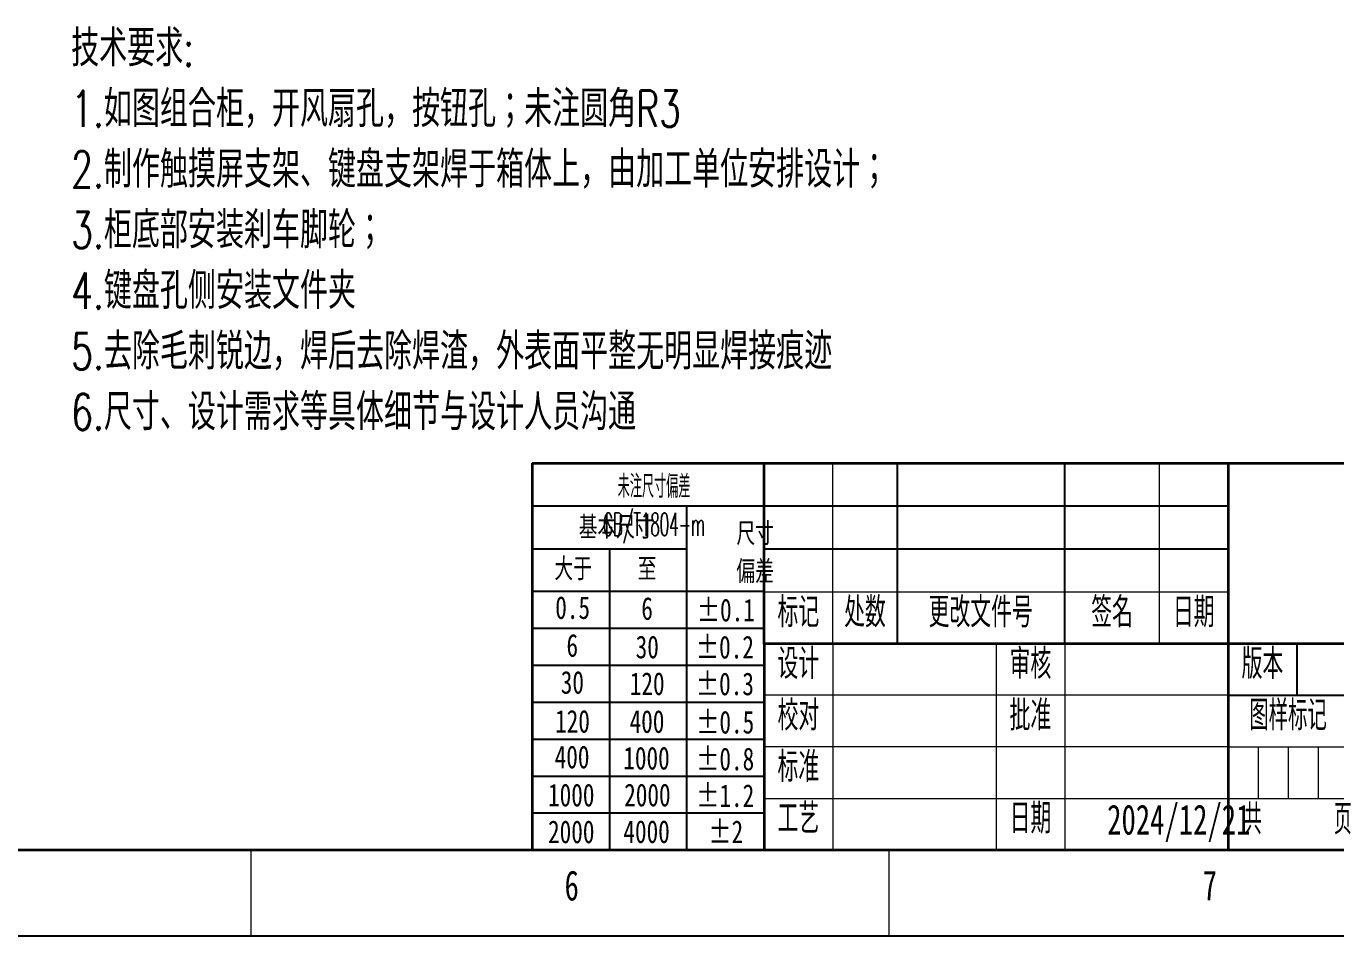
# Model space of a CAD drawing. Header units: millimetres. Extents: x 0 to 4752, y 0 to 3360.
# Drawn here: x 2761 to 3980, y 0 to 847 of the extents above; entities that cross this region are included whole.
import ezdxf

# ---------------------------------------------------------------- set-up
doc = ezdxf.new("R2010")
doc.units = ezdxf.units.MM
doc.header["$LTSCALE"] = 8
doc.linetypes.add('CENTERX2', pattern=[20.32, 12.7, -2.54, 2.54, -2.54])
doc.layers.add('图框线', color=5, linetype='Continuous', lineweight=35)
doc.layers.add('轮廓线', color=7, linetype='Continuous', lineweight=35)
doc.layers.add('细线', color=5, linetype='Continuous')
doc.styles.add('SLDTEXTSTYLE11', font='TXT', dxfattribs={"width": 0.63, "bigfont": 'bigfont'})
doc.styles.add('SLDTEXTSTYLE13', font='TXT', dxfattribs={"width": 0.537143, "bigfont": 'bigfont'})
doc.styles.add('SLDTEXTSTYLE14', font='TXT', dxfattribs={"width": 0.586638, "bigfont": 'bigfont'})
doc.styles.add('SLDTEXTSTYLE17', font='TXT', dxfattribs={"width": 0.75, "bigfont": 'bigfont'})
doc.styles.add('SLDTEXTSTYLE18', font='TXT', dxfattribs={"width": 0.75})
doc.styles.add('SLDTEXTSTYLE19', font='TXT', dxfattribs={"width": 0.48444, "bigfont": 'bigfont'})
doc.styles.add('SLDTEXTSTYLE3', font='TXT', dxfattribs={"width": 0.7, "bigfont": 'bigfont'})
doc.styles.add('SLDTEXTSTYLE4', font='TXT', dxfattribs={"width": 0.7})

msp = doc.modelspace()

# ---------------------------------------------------------------- linework, layer by layer
at = {"color": 5, "linetype": 'Continuous', "lineweight": 18, "true_color": 0x0000ff}
for p, q in [((3512, 272), (3512, 440)), ((3816, 272), (3816, 440)), ((3880, 320), (3448, 320)), ((3512, 272), (3512, 80)), ((3664, 272), (3664, 80)), ((3728, 272), (3728, 80)), ((3880, 224), (3448, 224)), ((3880, 176), (3448, 176)), ((3880, 176), (4192, 176)), ((3908, 128), (3908, 176)), ((3936, 128), (3936, 176)), ((3964, 128), (3964, 176)), ((3448, 128), (4192, 128)), ((2970, 80), (2970, 0)), ((2970, 80), (2970, 0)), ((2970, 80), (2970, 0)), ((3564, 80), (3564, 0)), ((3564, 80), (3564, 0))]:
    msp.add_line(p, q, dxfattribs=at)
at = {"color": 5, "linetype": 'CENTERX2', "lineweight": 18, "true_color": 0x0000ff}
msp.add_line((2376, 80), (2970, 80), dxfattribs=at)
at = {"layer": '图框线'}
for p, q in [((3232, 440), (3232, 80)), ((3232, 440), (4672, 440)), ((200, 80), (4672, 80))]:
    msp.add_line(p, q, dxfattribs=at)
at = {"layer": '细线'}
for p, q in [((3572, 272), (3572, 440)), ((3728, 272), (3728, 440)), ((3448, 400), (3232, 400)), ((3376, 80), (3376, 400)), ((3880, 400), (3448, 400)), ((3376, 360), (3232, 360)), ((3304, 360), (3304, 80)), ((3880, 360), (3448, 360)), ((3232, 320.8), (3448, 320.8)), ((3232, 286.4), (3448, 286.4)), ((3944, 224), (3944, 272)), ((3232, 252), (3448, 252)), ((3880, 224), (4192, 224)), ((3232, 217.6), (3448, 217.6)), ((3232, 183.2), (3448, 183.2)), ((3232, 148.8), (3448, 148.8)), ((3232, 114.4), (3448, 114.4)), ((0, 0), (4752, 0))]:
    msp.add_line(p, q, dxfattribs=at)
at = {"layer": '轮廓线'}
for p, q in [((3448, 272), (3448, 440)), ((3880, 440), (3880, 80)), ((3880, 272), (3448, 272)), ((3448, 272), (3448, 80)), ((4192, 272), (3880, 272))]:
    msp.add_line(p, q, dxfattribs=at)

# ---------------------------------------------------------------- texts
at = {"color": 7, "linetype": 'Continuous', "lineweight": 0}
for s, insert, char_height, attachment_point, style in [('技术要求:^J1.如图组合柜，开风扇孔，按钮孔；未注圆角R3^J2.制作触摸屏支架、键盘支架焊于箱体上，由加工单位安排设计；^J3.柜底部安装刹车脚轮；^J4.键盘孔侧安装文件夹^J5.去除毛刺锐边，焊后去除焊渣，外表面平整无明显焊接痕迹^J6.尺寸、设计需求等具体细节与设计人员沟通', (2802.847029, 843.471465), 33.866666667, 1, 'SLDTEXTSTYLE3'), ('未注尺寸偏差^JGB/T1804-m', (3345.497714, 429.023316), 21.16666667, 2, 'SLDTEXTSTYLE19'), ('基本尺寸', (3310.237825, 390.938206), 21.1666667, 2, 'SLDTEXTSTYLE17'), ('尺寸^J偏差', (3439.60112, 384.941206), 21.1666667, 2, 'SLDTEXTSTYLE17'), ('大于', (3270.142412, 352.152146), 21.1666667, 2, 'SLDTEXTSTYLE17'), ('至', (3338.978525, 351.952787), 21.166667, 2, 'SLDTEXTSTYLE17'), ('0.5', (3269.695616, 316.234068), 21.1666667, 2, 'SLDTEXTSTYLE18'), ('6', (3338.985874, 315.392096), 21.166667, 2, 'SLDTEXTSTYLE18'), ('±0.1', (3412.301391, 313.93454), 21.1666667, 2, 'SLDTEXTSTYLE18'), ('6', (3269.35597, 281.01915), 21.166667, 2, 'SLDTEXTSTYLE18'), ('±0.2', (3411.437693, 279.404323), 21.1666667, 2, 'SLDTEXTSTYLE18'), ('30', (3339.111272, 279.562539), 21.1666667, 2, 'SLDTEXTSTYLE18'), ('30', (3269.414473, 246.585584), 21.1666667, 2, 'SLDTEXTSTYLE18'), ('120', (3339.094227, 245.38609), 21.1666667, 2, 'SLDTEXTSTYLE18'), ('±0.3', (3411.437693, 245.189998), 21.1666667, 2, 'SLDTEXTSTYLE18'), ('120', (3269.527649, 210.330172), 21.1666667, 2, 'SLDTEXTSTYLE18'), ('400', (3338.898135, 210.13408), 21.1666667, 2, 'SLDTEXTSTYLE18'), ('±0.5', (3411.718173, 209.522863), 21.1666667, 2, 'SLDTEXTSTYLE18'), ('400', (3269.135464, 177.150028), 21.1666667, 2, 'SLDTEXTSTYLE18'), ('1000', (3338.438822, 176.035208), 21.1666667, 2, 'SLDTEXTSTYLE18'), ('±0.8', (3411.718173, 175.257287), 21.1666667, 2, 'SLDTEXTSTYLE18'), ('1000', (3268.379049, 141.670515), 21.1666667, 2, 'SLDTEXTSTYLE18'), ('2000', (3339.282881, 141.733493), 21.1666667, 2, 'SLDTEXTSTYLE18'), ('±1.2', (3411.718173, 141.122276), 21.1666667, 2, 'SLDTEXTSTYLE18'), ('2024/12/21', (3833.944444, 122.213944), 28, 2, 'SLDTEXTSTYLE4'), ('2000', (3268.379049, 107.440938), 21.1666667, 2, 'SLDTEXTSTYLE18'), ('4000', (3338.513005, 107.612931), 21.1666667, 2, 'SLDTEXTSTYLE18'), ('±2', (3412.193442, 107.440938), 21.1666667, 2, 'SLDTEXTSTYLE18')]:
    msp.add_mtext(s, dxfattribs=dict(at, insert=insert, char_height=char_height, attachment_point=attachment_point, style=style))
at = {"color": 3, "linetype": 'Continuous', "lineweight": 0, "true_color": 0x00ff00, "char_height": 28}
for s, insert, attachment_point, style in [('标记', (3479.815278, 315.254938), 2, 'SLDTEXTSTYLE11'), ('处数', (3541.815278, 315.254938), 2, 'SLDTEXTSTYLE11'), ('更改文件号', (3649.538195, 315.254938), 2, 'SLDTEXTSTYLE11'), ('签名', (3771.815278, 315.254938), 2, 'SLDTEXTSTYLE11'), ('日期', (3847.815278, 315.254938), 2, 'SLDTEXTSTYLE11'), ('设计', (3479.815278, 267.254938), 2, 'SLDTEXTSTYLE11'), ('审核', (3695.815278, 267.254938), 2, 'SLDTEXTSTYLE11'), ('版本', (3911.815278, 267.254938), 2, 'SLDTEXTSTYLE11'), ('校对', (3479.815278, 219.254938), 2, 'SLDTEXTSTYLE11'), ('批准', (3695.815278, 219.254938), 2, 'SLDTEXTSTYLE11'), ('图样标记', (3935.664021, 219.254938), 2, 'SLDTEXTSTYLE14'), ('标准', (3479.815278, 171.254938), 2, 'SLDTEXTSTYLE11'), ('工艺', (3479.815278, 123.254938), 2, 'SLDTEXTSTYLE11'), ('日期', (3695.815278, 123.254938), 2, 'SLDTEXTSTYLE11'), ('共     页', (3894.767524, 122.545023), 1, 'SLDTEXTSTYLE13')]:
    msp.add_mtext(s, dxfattribs=dict(at, insert=insert, attachment_point=attachment_point, style=style))
at = {"layer": '细线', "char_height": 28, "attachment_point": 1, "style": 'SLDTEXTSTYLE4'}
for s, insert in [('6', (3262.149479, 60.890088)), ('7', (3856.149479, 60.890088))]:
    msp.add_mtext(s, dxfattribs=dict(at, insert=insert))

doc.saveas('drawing.dxf')
